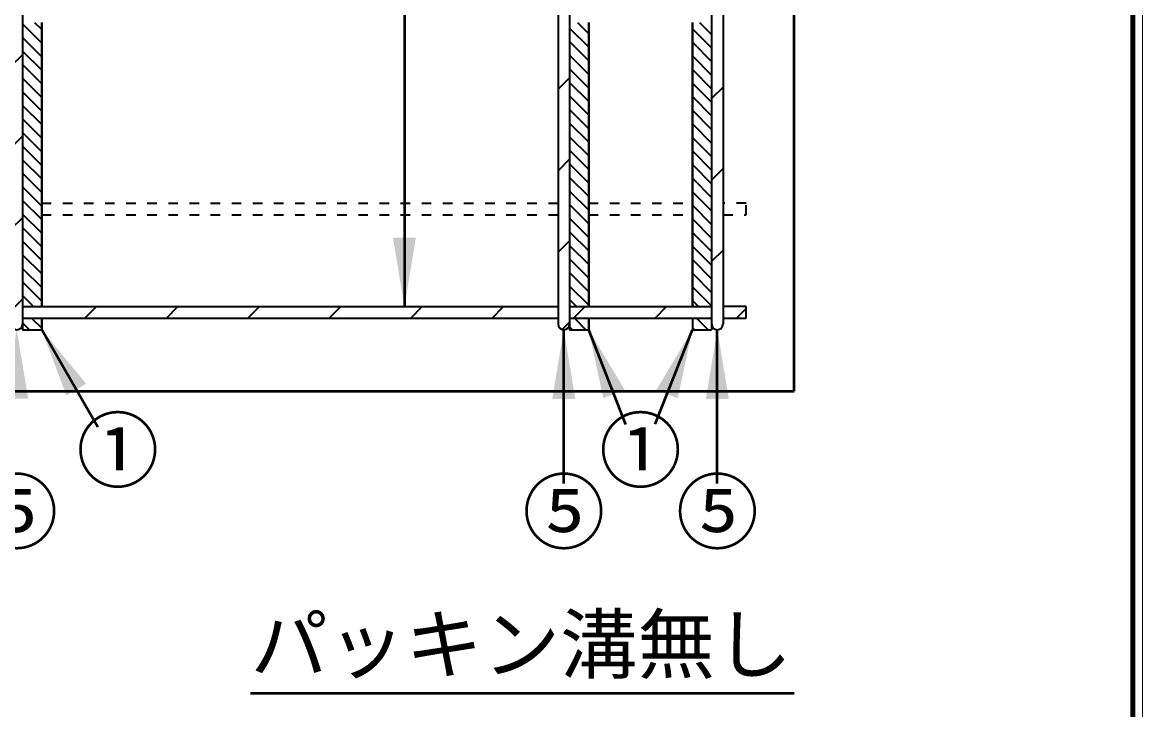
# Model space of a CAD drawing. Units: millimetres, scale not verified. Extents: x 100 to 4105, y 100 to 2870.
# Drawn here: x 3521 to 4105, y 1767 to 2125 of the extents above; entities that cross this region are included whole.
import ezdxf
from ezdxf.enums import TextEntityAlignment as Align

# ---------------------------------------------------------------- set-up
doc = ezdxf.new("R2010")
doc.units = ezdxf.units.MM
doc.header["$LTSCALE"] = 5
doc.linetypes.add('USER1', pattern=[2.2, 1, -1.2])
doc.layers.add('V-nasSTD', color=7, linetype='Continuous', lineweight=50)
doc.styles.add('ＭＳ ゴシック', font='')
doc.styles.get('ＭＳ ゴシック').set_extended_font_data('MS Gothic')

msp = doc.modelspace()

# ---------------------------------------------------------------- hatches: boundary and pattern name
at = {"layer": 'V-nasSTD'}
for points in [[(3726.432, 2013.283), (3720.432, 1977.283), (3714.432, 2013.283)], [(3524.432, 1929.283), (3518.432, 1965.283), (3512.432, 1929.283)], [(3554.628, 1937.106), (3531.432, 1965.283), (3544.236, 1931.106)], [(3809.432, 1929.274), (3803.432, 1965.274), (3797.432, 1929.274)], [(3829.603, 1931.77), (3824.019, 1929.575), (3816.432, 1965.274), (3835.187, 1933.965)], [(3851.677, 1933.965), (3870.432, 1965.274), (3862.845, 1929.575), (3857.261, 1931.77)], [(3889.432, 1929.274), (3883.432, 1965.274), (3877.432, 1929.274)]]:
    msp.add_hatch(color=256, dxfattribs=at).paths.add_polyline_path(points)

# ---------------------------------------------------------------- linework, layer by layer
at = {"layer": 'V-nasSTD', "lineweight": 100}
msp.add_line((4100, 105), (4100, 2865), dxfattribs=at)
at = {"layer": 'V-nasSTD'}
for p, q in [((3720.432, 2512.283), (3720.432, 1977.283)), ((3923.432, 1933.283), (3923.432, 2473.283)), ((3560.722, 1914.551), (3531.432, 1965.283)), ((3803.432, 1885.274), (3803.432, 1965.274)), ((3835.838, 1915.911), (3816.432, 1965.274)), ((3851.072, 1916.028), (3870.432, 1965.274)), ((3883.432, 1885.274), (3883.432, 1965.274)), ((3184.932, 1933.283), (3923.432, 1933.283)), ((3640.224, 1775.956), (3923.432, 1775.956))]:
    msp.add_line(p, q, dxfattribs=at)
at = {"layer": 'V-nasSTD', "lineweight": 35}
for p, q in [((3521.432, 2438.283), (3521.432, 1968.283)), ((3800.432, 2438.274), (3800.432, 1968.274)), ((3806.432, 2438.274), (3806.432, 1968.274)), ((3880.432, 2438.274), (3880.432, 1968.274)), ((3886.432, 2438.274), (3886.432, 1968.274)), ((3521.432, 2124.499), (3531.432, 2114.499)), ((3527.72, 2125.283), (3531.432, 2121.57)), ((3531.432, 2125.283), (3531.432, 1977.283)), ((3531.432, 2030.403), (3531.432, 2125.283)), ((3810.562, 2125.283), (3816.432, 2119.413)), ((3816.432, 2125.274), (3816.432, 1977.274)), ((3816.432, 2030.403), (3816.432, 2125.274)), ((3870.432, 1977.283), (3870.432, 2125.283)), ((3870.432, 2125.283), (3870.432, 2030.403)), ((3874.202, 2125.283), (3880.432, 2119.053)), ((3806.432, 2122.342), (3816.432, 2112.342)), ((3870.432, 2121.982), (3880.432, 2111.982)), ((3521.432, 2117.428), (3531.432, 2107.428)), ((3806.432, 2115.271), (3816.432, 2105.271)), ((3870.432, 2114.911), (3880.432, 2104.911)), ((3521.432, 2108.438), (3515.432, 2102.438)), ((3521.432, 2110.357), (3531.432, 2100.357)), ((3806.432, 2108.2), (3816.432, 2098.2)), ((3870.432, 2107.839), (3880.432, 2097.839)), ((3521.432, 2103.286), (3531.432, 2093.286)), ((3806.432, 2101.129), (3816.432, 2091.129)), ((3521.432, 2096.215), (3531.432, 2086.215)), ((3806.432, 2096.453), (3800.432, 2090.453)), ((3870.432, 2100.768), (3880.432, 2090.768)), ((3806.432, 2094.058), (3816.432, 2084.058)), ((3870.432, 2093.697), (3880.432, 2083.697)), ((3886.432, 2091.6), (3880.432, 2085.6)), ((3521.432, 2089.144), (3531.432, 2079.144)), ((3806.432, 2086.987), (3816.432, 2076.987)), ((3870.432, 2086.626), (3880.432, 2076.626)), ((3521.432, 2082.073), (3531.432, 2072.073)), ((3806.432, 2079.916), (3816.432, 2069.916)), ((3870.432, 2079.555), (3880.432, 2069.555)), ((3521.432, 2075.002), (3531.432, 2065.002)), ((3806.432, 2072.845), (3816.432, 2062.845)), ((3870.432, 2072.484), (3880.432, 2062.484)), ((3521.432, 2066.011), (3515.432, 2060.011)), ((3521.432, 2067.931), (3531.432, 2057.931)), ((3521.432, 2060.86), (3531.432, 2050.86)), ((3806.432, 2065.773), (3816.432, 2055.773)), ((3870.432, 2065.413), (3880.432, 2055.413)), ((3806.432, 2058.702), (3816.432, 2048.702)), ((3870.432, 2058.342), (3880.432, 2048.342)), ((3521.432, 2053.789), (3531.432, 2043.789)), ((3806.432, 2054.026), (3800.432, 2048.026)), ((3806.432, 2051.631), (3816.432, 2041.631)), ((3870.432, 2051.271), (3880.432, 2041.271)), ((3886.432, 2049.174), (3880.432, 2043.174)), ((3521.432, 2046.718), (3531.432, 2036.718)), ((3806.432, 2044.56), (3816.432, 2034.56)), ((3870.432, 2044.2), (3880.432, 2034.2)), ((3521.432, 2039.646), (3531.432, 2029.646)), ((3806.432, 2037.489), (3816.432, 2027.489)), ((3870.432, 2037.129), (3880.432, 2027.129)), ((3521.432, 2032.575), (3531.432, 2022.575)), ((3521.432, 2025.504), (3531.432, 2015.504)), ((3531.432, 2024.403), (3531.432, 2030.403)), ((3806.432, 2030.418), (3816.432, 2020.418)), ((3816.432, 2024.403), (3816.432, 2030.403)), ((3870.432, 2030.403), (3870.432, 2024.403)), ((3870.432, 2030.058), (3880.432, 2020.058)), ((3521.432, 2023.585), (3515.432, 2017.585)), ((3531.432, 1977.283), (3531.432, 2024.403)), ((3806.432, 2023.347), (3816.432, 2013.347)), ((3816.432, 1977.274), (3816.432, 2024.403)), ((3870.432, 2024.403), (3870.432, 1977.283)), ((3870.432, 2022.987), (3880.432, 2012.987)), ((3521.432, 2018.433), (3531.432, 2008.433)), ((3806.432, 2016.276), (3816.432, 2006.276)), ((3870.432, 2015.916), (3880.432, 2005.916)), ((3521.432, 2011.362), (3531.432, 2001.362)), ((3806.432, 2011.6), (3800.432, 2005.6)), ((3806.432, 2009.205), (3816.432, 1999.205)), ((3870.432, 2008.845), (3880.432, 1998.845)), ((3521.432, 2004.291), (3531.432, 1994.291)), ((3806.432, 2002.134), (3816.432, 1992.134)), ((3886.432, 2006.747), (3880.432, 2000.747)), ((3521.432, 1997.22), (3531.432, 1987.22)), ((3870.432, 2001.773), (3880.432, 1991.773)), ((3521.432, 1990.149), (3531.432, 1980.149)), ((3806.432, 1995.063), (3816.432, 1985.063)), ((3870.432, 1994.702), (3880.432, 1984.702)), ((3806.432, 1987.992), (3816.432, 1977.992)), ((3870.432, 1987.631), (3880.432, 1977.631)), ((3521.432, 1981.158), (3515.432, 1975.158)), ((3521.432, 1983.078), (3527.227, 1977.283)), ((3806.432, 1980.921), (3810.07, 1977.283)), ((3870.432, 1980.56), (3873.709, 1977.283)), ((3521.432, 1977.283), (3800.432, 1977.283)), ((3553.983, 1971.283), (3559.983, 1977.283)), ((3596.409, 1971.283), (3602.409, 1977.283)), ((3638.836, 1971.283), (3644.836, 1977.283)), ((3681.262, 1971.283), (3687.262, 1977.283)), ((3723.688, 1971.283), (3729.688, 1977.283)), ((3766.115, 1971.283), (3772.115, 1977.283)), ((3806.432, 1977.283), (3880.432, 1977.283)), ((3814.541, 1977.283), (3808.541, 1971.283)), ((3850.968, 1971.283), (3856.968, 1977.283)), ((3898.432, 1977.283), (3886.432, 1977.283)), ((3898.432, 1976.321), (3893.394, 1971.283)), ((3898.432, 1971.283), (3898.432, 1977.283)), ((3521.432, 1971.283), (3800.432, 1971.283)), ((3521.432, 1968.936), (3525.085, 1965.283)), ((3521.432, 1968.283), (3521.432, 1965.283)), ((3526.156, 1971.283), (3531.432, 1966.007)), ((3531.432, 1971.283), (3531.432, 1965.283)), ((3531.432, 1965.283), (3531.432, 1971.283)), ((3806.432, 1969.174), (3802.639, 1965.381)), ((3806.432, 1971.283), (3880.432, 1971.283)), ((3806.432, 1968.274), (3806.432, 1965.274)), ((3808.999, 1971.283), (3815.008, 1965.274)), ((3816.07, 1971.283), (3816.432, 1970.921)), ((3816.432, 1971.274), (3816.432, 1965.274)), ((3816.432, 1965.274), (3816.432, 1971.274)), ((3870.432, 1971.283), (3870.432, 1965.283)), ((3870.432, 1971.283), (3870.432, 1965.283)), ((3872.638, 1971.283), (3878.638, 1965.283)), ((3879.709, 1971.283), (3880.432, 1970.56)), ((3880.432, 1968.274), (3880.432, 1965.283)), ((3886.432, 1971.283), (3898.432, 1971.283)), ((3521.432, 1965.283), (3531.432, 1965.283)), ((3521.432, 1965.283), (3531.432, 1965.283)), ((3521.432, 1965.283), (3531.432, 1965.283)), ((3806.432, 1966.778), (3807.937, 1965.274)), ((3806.432, 1965.274), (3816.432, 1965.274)), ((3806.432, 1965.274), (3816.432, 1965.274)), ((3806.432, 1965.274), (3816.432, 1965.274)), ((3870.432, 1966.418), (3871.567, 1965.283)), ((3870.432, 1965.283), (3880.432, 1965.283)), ((3870.432, 1965.283), (3880.432, 1965.283)), ((3870.432, 1965.283), (3880.432, 1965.283)), ((3880.323, 1965.283), (3880.432, 1965.392))]:
    msp.add_line(p, q, dxfattribs=at)
at = {"layer": 'V-nasSTD', "linetype": 'USER1', "lineweight": 35}
for p, q in [((3531.432, 2031.106), (3800.432, 2031.106)), ((3816.432, 2031.106), (3870.432, 2031.106)), ((3898.432, 2031.106), (3886.432, 2031.106)), ((3898.432, 2025.106), (3898.432, 2031.106)), ((3531.432, 2025.106), (3800.432, 2025.106)), ((3816.432, 2025.106), (3870.432, 2025.106)), ((3886.432, 2025.106), (3898.432, 2025.106))]:
    msp.add_line(p, q, dxfattribs=at)
at = {"layer": 'V-nasSTD', "lineweight": 13}
msp.add_lwpolyline([(100, 100), (100, 2870), (4105, 2870), (4105, 100)], close=True, dxfattribs=at)
at = {"layer": 'V-nasSTD', "lineweight": 35}
for centre in [(3518.432, 1968.283), (3803.432, 1968.274), (3883.432, 1968.274)]:
    msp.add_arc(centre, 3, 180, 0, dxfattribs=at)

# ---------------------------------------------------------------- texts
at = {"layer": 'V-nasSTD', "style": 'ＭＳ ゴシック'}
for s, height, p in [('①', 31.67, (3549.485, 1918.202)), ('①', 31.67, (3821.832, 1918.193)), ('⑤', 31.67, (3496.868, 1886.183)), ('⑤', 31.67, (3781.868, 1886.174)), ('⑤', 31.67, (3861.868, 1886.174)), ('パッキン溝無し', 29.56, (3640.224, 1816.276))]:
    msp.add_text(s, height=height, dxfattribs=at).set_placement(p, align=Align.TOP_LEFT)

doc.saveas('drawing.dxf')
